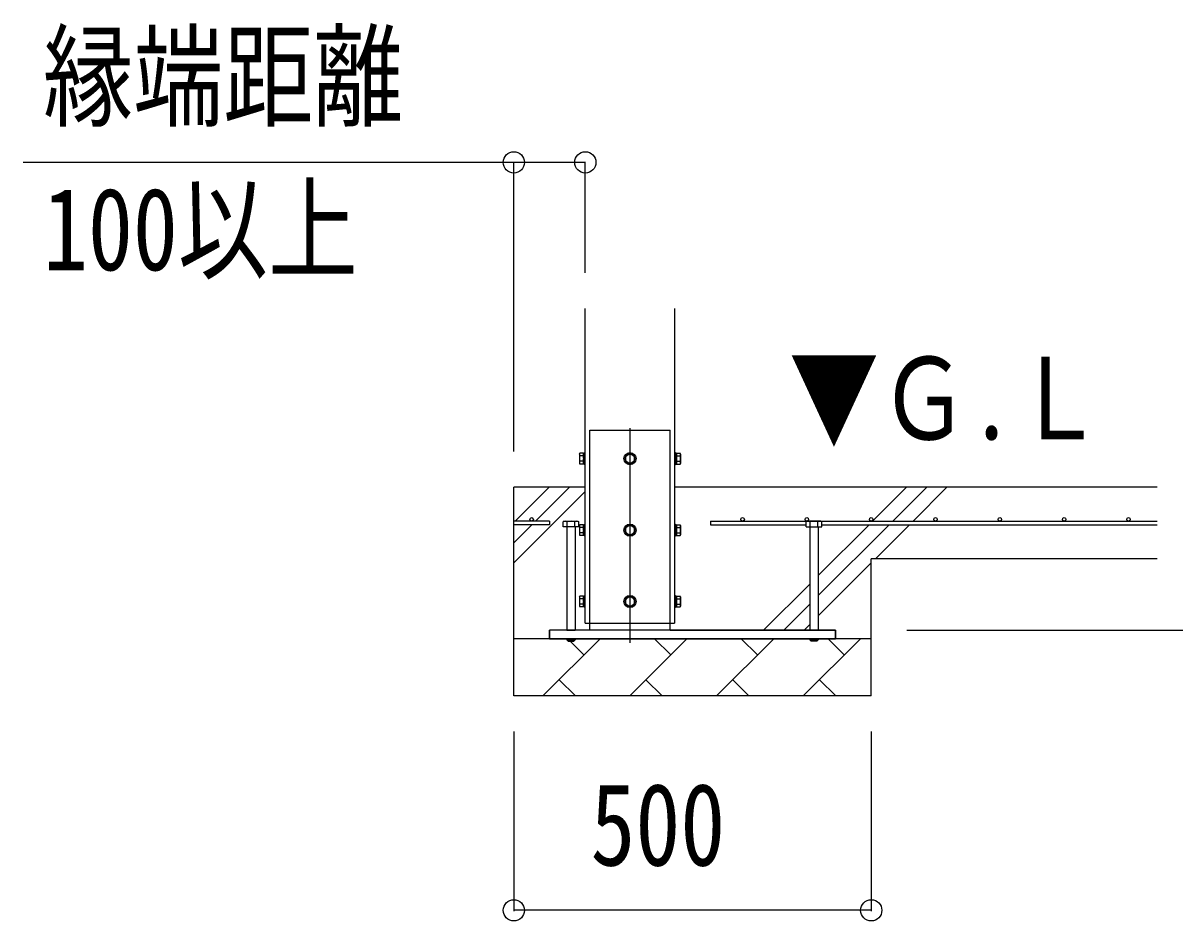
# Model space of a CAD drawing. Units: millimetres, scale not verified. Extents: x -14718 to 14718, y -10395 to 10395.
# Drawn here: x -1574 to 38, y -6502 to -5246 of the extents above; entities that cross this region are included whole.
import ezdxf
from ezdxf.enums import TextEntityAlignment as Align

# ---------------------------------------------------------------- set-up
doc = ezdxf.new("R2010")
doc.units = ezdxf.units.MM
doc.header["$LTSCALE"] = 40
for name, color, linetype in [('0-4_YKK_12', 2, 'Continuous'), ('0-5_YKK_13', 4, 'Continuous'), ('0-6_YKK_A1', 4, 'Continuous'), ('0-7_YKK_D', 6, 'Continuous')]:
    doc.layers.add(name, color=color, linetype=linetype)
doc.styles.add('ＭＳ ゴシック', font='')
doc.styles.get('ＭＳ ゴシック').set_extended_font_data('MS Gothic')

msp = doc.modelspace()

# ---------------------------------------------------------------- linework, layer by layer
at = {"layer": '0-4_YKK_12'}
msp.add_line((-724.93, -5813), (-724.93, -6113), dxfattribs=at)
at = {"layer": '0-5_YKK_13'}
for p, q in [((-780.93, -6085.5), (-780.93, -5815.5)), ((-780.93, -5815.5), (-668.93, -5815.5)), ((-668.93, -6085.5), (-668.93, -5815.5)), ((-795.63, -5849.01), (-795.05, -5848.01)), ((-795.63, -5849.01), (-795.63, -5862)), ((-790.13, -5848.01), (-795.05, -5848.01)), ((-790.13, -5848.01), (-790.13, -5863.01)), ((-788.53, -5848.46), (-790.13, -5848.46)), ((-790.13, -5855), (-790.13, -5848.46)), ((-788.53, -5855), (-788.53, -5848.46)), ((-661.33, -5848.45), (-659.73, -5848.45)), ((-661.33, -5855), (-661.33, -5848.45)), ((-659.73, -5847.99), (-654.81, -5847.99)), ((-659.73, -5847.99), (-659.73, -5863.01)), ((-659.73, -5855), (-659.73, -5848.45)), ((-654.23, -5849), (-654.81, -5847.99)), ((-654.23, -5849), (-654.23, -5862)), ((-795.63, -5862), (-795.05, -5863.01)), ((-790.13, -5851.75), (-795.05, -5851.75)), ((-790.13, -5859.25), (-795.05, -5859.25)), ((-790.13, -5863.01), (-795.05, -5863.01)), ((-790.13, -5855), (-788.53, -5855)), ((-790.13, -5856), (-788.53, -5856)), ((-790.13, -5862.55), (-790.13, -5856)), ((-790.13, -5862.55), (-788.53, -5862.55)), ((-788.53, -5862.55), (-788.53, -5856)), ((-659.73, -5855), (-661.33, -5855)), ((-659.73, -5856), (-661.33, -5856)), ((-661.33, -5862.55), (-661.33, -5856)), ((-659.73, -5862.55), (-661.33, -5862.55)), ((-659.73, -5851.75), (-654.81, -5851.75)), ((-659.73, -5862.55), (-659.73, -5856)), ((-659.73, -5859.25), (-654.81, -5859.25)), ((-659.73, -5863.01), (-654.81, -5863.01)), ((-654.23, -5862), (-654.81, -5863.01)), ((-816.93, -5943), (-818.4, -5943.85)), ((-816.93, -5943), (-797.93, -5943)), ((-812.92, -5951), (-812.92, -5943.85)), ((-801.95, -5951), (-801.95, -5943.85)), ((-797.93, -5943), (-796.46, -5943.85)), ((-796.46, -5951), (-796.46, -5943.85)), ((-476.93, -5943), (-478.4, -5943.85)), ((-478.4, -5951), (-478.4, -5943.85)), ((-457.93, -5943), (-476.93, -5943)), ((-472.92, -5951), (-472.92, -5943.85)), ((-461.95, -5951), (-461.95, -5943.85)), ((-457.93, -5943), (-456.46, -5943.85)), ((-813.43, -5951), (-813.43, -6095.5)), ((-801.43, -5951), (-801.43, -6095.5)), ((-795.63, -5949.01), (-795.05, -5948.01)), ((-795.63, -5949.01), (-795.63, -5962)), ((-795.63, -5962), (-795.05, -5963.01)), ((-790.13, -5948.01), (-795.05, -5948.01)), ((-790.13, -5951.75), (-795.05, -5951.75)), ((-790.13, -5959.25), (-795.05, -5959.25)), ((-790.13, -5963.01), (-795.05, -5963.01)), ((-790.13, -5948.01), (-790.13, -5963.01)), ((-788.53, -5948.46), (-790.13, -5948.46)), ((-790.13, -5955), (-790.13, -5948.46)), ((-790.13, -5955), (-788.53, -5955)), ((-790.13, -5956), (-788.53, -5956)), ((-790.13, -5962.55), (-790.13, -5956)), ((-790.13, -5962.55), (-788.53, -5962.55)), ((-788.53, -5955), (-788.53, -5948.46)), ((-788.53, -5962.55), (-788.53, -5956)), ((-661.33, -5948.45), (-659.73, -5948.45)), ((-661.33, -5955), (-661.33, -5948.45)), ((-659.73, -5955), (-661.33, -5955)), ((-659.73, -5956), (-661.33, -5956)), ((-661.33, -5962.55), (-661.33, -5956)), ((-659.73, -5962.55), (-661.33, -5962.55)), ((-659.73, -5947.99), (-654.81, -5947.99)), ((-659.73, -5947.99), (-659.73, -5963.01)), ((-659.73, -5955), (-659.73, -5948.45)), ((-659.73, -5951.75), (-654.81, -5951.75)), ((-659.73, -5962.55), (-659.73, -5956)), ((-659.73, -5959.25), (-654.81, -5959.25)), ((-659.73, -5963.01), (-654.81, -5963.01)), ((-654.23, -5949), (-654.81, -5947.99)), ((-654.23, -5962), (-654.81, -5963.01)), ((-654.23, -5949), (-654.23, -5962)), ((-473.43, -5951), (-473.43, -6095.5)), ((-461.43, -5951), (-461.43, -6095.5)), ((-795.63, -6049.01), (-795.05, -6048.01)), ((-795.63, -6049.01), (-795.63, -6062)), ((-790.13, -6048.01), (-795.05, -6048.01)), ((-790.13, -6051.75), (-795.05, -6051.75)), ((-790.13, -6059.25), (-795.05, -6059.25)), ((-790.13, -6048.01), (-790.13, -6063.01)), ((-788.53, -6048.46), (-790.13, -6048.46)), ((-790.13, -6055), (-790.13, -6048.46)), ((-790.13, -6055), (-788.53, -6055)), ((-790.13, -6056), (-788.53, -6056)), ((-790.13, -6062.55), (-790.13, -6056)), ((-788.53, -6055), (-788.53, -6048.46)), ((-788.53, -6062.55), (-788.53, -6056)), ((-661.33, -6048.45), (-659.73, -6048.45)), ((-661.33, -6055), (-661.33, -6048.45)), ((-659.73, -6055), (-661.33, -6055)), ((-659.73, -6056), (-661.33, -6056)), ((-661.33, -6062.55), (-661.33, -6056)), ((-659.73, -6047.99), (-654.81, -6047.99)), ((-659.73, -6047.99), (-659.73, -6063.01)), ((-659.73, -6055), (-659.73, -6048.45)), ((-659.73, -6051.75), (-654.81, -6051.75)), ((-659.73, -6062.55), (-659.73, -6056)), ((-659.73, -6059.25), (-654.81, -6059.25)), ((-654.23, -6049), (-654.81, -6047.99)), ((-654.23, -6049), (-654.23, -6062)), ((-795.63, -6062), (-795.05, -6063.01)), ((-790.13, -6063.01), (-795.05, -6063.01)), ((-790.13, -6062.55), (-788.53, -6062.55)), ((-659.73, -6062.55), (-661.33, -6062.55)), ((-659.73, -6063.01), (-654.81, -6063.01)), ((-654.23, -6062), (-654.81, -6063.01)), ((-780.93, -6095.5), (-780.93, -6085.5)), ((-668.93, -6095.5), (-668.93, -6085.5)), ((-437.43, -6095.5), (-837.43, -6095.5)), ((-837.43, -6107.5), (-837.43, -6095.5)), ((-837.43, -6107.5), (-437.43, -6107.5)), ((-813.43, -6095.5), (-801.43, -6095.5)), ((-461.43, -6095.5), (-473.43, -6095.5)), ((-437.43, -6107.5), (-437.43, -6095.5)), ((-813.43, -6109), (-801.43, -6109)), ((-461.43, -6109), (-473.43, -6109))]:
    msp.add_line(p, q, dxfattribs=at)
for points in [[(-787.43, -5847), (-788.53, -5847), (-788.53, -5864), (-787.43, -5864)], [(-662.43, -5847), (-661.33, -5847), (-661.33, -5864), (-662.43, -5864)], [(-796.46, -5951), (-818.4, -5951), (-818.4, -5943.85)], [(-787.43, -5947), (-788.53, -5947), (-788.53, -5964), (-787.43, -5964)], [(-662.43, -5947), (-661.33, -5947), (-661.33, -5964), (-662.43, -5964)], [(-478.4, -5951), (-456.46, -5951), (-456.46, -5943.85)], [(-787.43, -6047), (-788.53, -6047), (-788.53, -6064), (-787.43, -6064)], [(-662.43, -6047), (-661.33, -6047), (-661.33, -6064), (-662.43, -6064)], [(-813.43, -6107.5), (-813.43, -6109), (-811.43, -6111), (-803.43, -6111)], [(-801.43, -6107.5), (-801.43, -6109), (-803.43, -6111)], [(-473.43, -6107.5), (-473.43, -6109), (-471.43, -6111)], [(-461.43, -6107.5), (-461.43, -6109), (-463.43, -6111), (-471.43, -6111)]]:
    msp.add_lwpolyline(points, dxfattribs=at)
for points in [[(-724.93, -5847.99), (-731.43, -5851.75), (-731.43, -5859.25), (-724.93, -5863.01), (-718.43, -5859.25), (-718.43, -5851.75)], [(-724.93, -5947.99), (-731.43, -5951.75), (-731.43, -5959.25), (-724.93, -5963.01), (-718.43, -5959.25), (-718.43, -5951.75)], [(-724.93, -6047.99), (-731.43, -6051.75), (-731.43, -6059.25), (-724.93, -6063.01), (-718.43, -6059.25), (-718.43, -6051.75)]]:
    msp.add_lwpolyline(points, close=True, dxfattribs=at)
for centre, radius in [((-724.93, -5855.5), 8.5), ((-724.93, -5855.5), 6.5), ((-724.93, -5955.5), 8.5), ((-724.93, -5955.5), 6.5), ((-724.93, -6055.5), 8.5), ((-724.93, -6055.5), 6.5)]:
    msp.add_circle(centre, radius, dxfattribs=at)
for centre, radius, start, end in [((-792.33, -5849.88), 3.31, 145.51973, 214.48027), ((-724.93, -5855.5), 7.05, 97.21814, 142.78186), ((-724.93, -5855.5), 7.05, 37.21814, 82.78186), ((-657.55, -5849.87), 3.32, 325.61575, 34.38425), ((-783.21, -5855.5), 12.42, 162.41205, 197.58795), ((-792.31, -5861.13), 3.32, 145.61575, 214.38425), ((-724.93, -5855.5), 7.05, 157.21814, 202.78186), ((-724.93, -5855.5), 7.05, 217.21814, 262.78186), ((-724.93, -5855.5), 7.05, 277.21814, 322.78186), ((-724.93, -5855.5), 7.05, 337.21814, 22.78186), ((-666.65, -5855.5), 12.42, 342.41205, 17.58795), ((-657.55, -5861.13), 3.32, 325.61575, 34.38425), ((-815.66, -5947.86), 4.86, 55.61575, 124.38425), ((-807.43, -5961.15), 18.15, 72.41205, 107.58795), ((-799.2, -5947.86), 4.86, 55.61575, 124.38425), ((-475.66, -5947.86), 4.86, 55.61575, 124.38425), ((-467.43, -5961.15), 18.15, 72.41205, 107.58795), ((-459.2, -5947.86), 4.86, 55.61575, 124.38425), ((-792.33, -5949.88), 3.31, 145.51973, 214.48027), ((-783.21, -5955.5), 12.42, 162.41205, 197.58795), ((-792.31, -5961.13), 3.32, 145.61575, 214.38425), ((-724.93, -5955.5), 7.05, 157.21814, 202.78186), ((-724.93, -5955.5), 7.05, 97.21814, 142.78186), ((-724.93, -5955.5), 7.05, 217.21814, 262.78186), ((-724.93, -5955.5), 7.05, 37.21814, 82.78186), ((-724.93, -5955.5), 7.05, 277.21814, 322.78186), ((-724.93, -5955.5), 7.05, 337.21814, 22.78186), ((-657.55, -5949.87), 3.32, 325.61575, 34.38425), ((-666.65, -5955.5), 12.42, 342.41205, 17.58795), ((-657.55, -5961.13), 3.32, 325.61575, 34.38425), ((-792.33, -6049.88), 3.31, 145.51973, 214.48027), ((-783.21, -6055.5), 12.42, 162.41205, 197.58795), ((-792.31, -6061.13), 3.32, 145.61575, 214.38425), ((-724.93, -6055.5), 7.05, 157.21814, 202.78186), ((-724.93, -6055.5), 7.05, 97.21814, 142.78186), ((-724.93, -6055.5), 7.05, 217.21814, 262.78186), ((-724.93, -6055.5), 7.05, 37.21814, 82.78186), ((-724.93, -6055.5), 7.05, 277.21814, 322.78186), ((-724.93, -6055.5), 7.05, 337.21814, 22.78186), ((-657.55, -6049.87), 3.32, 325.61575, 34.38425), ((-666.65, -6055.5), 12.42, 342.41205, 17.58795), ((-657.55, -6061.13), 3.32, 325.61575, 34.38425)]:
    msp.add_arc(centre, radius, start, end, dxfattribs=at)
at = {"layer": '0-6_YKK_A1'}
for p, q in [((-787.43, -6085.5), (-787.43, -5645.5)), ((-662.43, -5645.5), (-662.43, -6085.5)), ((-787.43, -5895.5), (-887.43, -5895.5)), ((-887.43, -6187.5), (-887.43, -5895.5)), ((-885.5, -5943), (-838, -5895.5)), ((-857.22, -5943), (-809.72, -5895.5)), ((12.57, -5895.5), (-662.43, -5895.5)), ((-385.5, -5943), (-338, -5895.5)), ((-357.22, -5943), (-309.72, -5895.5)), ((-328.93, -5943), (-281.43, -5895.5)), ((-887.43, -6001.5), (-787.43, -5901.5)), ((-837.43, -5943), (-887.43, -5943)), ((-837.43, -5943), (-837.43, -5948)), ((-612.43, -5943), (12.57, -5943)), ((-612.43, -5943), (-612.43, -5948)), ((-887.43, -5973.21), (-862.22, -5948)), ((-837.43, -5948), (-887.43, -5948)), ((-612.43, -5948), (-478.4, -5948)), ((-461.43, -6047.21), (-362.22, -5948)), ((-461.43, -6018.93), (-390.5, -5948)), ((-456.46, -5948), (12.57, -5948)), ((-381.43, -5995.5), (-333.93, -5948)), ((-387.43, -6187.5), (-387.43, -5995.5)), ((12.57, -5995.5), (-387.43, -5995.5)), ((-461.43, -6075.5), (-387.43, -6001.5)), ((-538, -6095.5), (-473.43, -6030.93)), ((-509.72, -6095.5), (-473.43, -6059.21)), ((-787.43, -6085.5), (-662.43, -6085.5)), ((-481.43, -6095.5), (-473.43, -6087.5)), ((-387.43, -6107.5), (-887.43, -6107.5)), ((-846.69, -6187.5), (-766.69, -6107.5)), ((-725.27, -6187.5), (-645.27, -6107.5)), ((-667.93, -6130.16), (-690.6, -6107.5)), ((-668.93, -6095.5), (-437.43, -6095.5)), ((-603.85, -6187.5), (-523.85, -6107.5)), ((-546.51, -6130.16), (-569.17, -6107.5)), ((-482.43, -6187.5), (-402.43, -6107.5)), ((-425.09, -6130.16), (-447.75, -6107.5)), ((-437.43, -6095.5), (-437.43, -6107.5)), ((-789.36, -6130.16), (-808.52, -6111)), ((-824.03, -6164.84), (-801.37, -6187.5)), ((-702.61, -6164.84), (-679.95, -6187.5)), ((-581.19, -6164.84), (-558.53, -6187.5)), ((-459.77, -6164.84), (-437.11, -6187.5)), ((-387.43, -6187.5), (-887.43, -6187.5))]:
    msp.add_line(p, q, dxfattribs=at)
msp.add_lwpolyline([(-780.93, -6095.5), (-837.43, -6095.5), (-837.43, -6107.5)], dxfattribs=at)
for centre in [(-862.43, -5940.5), (-567.43, -5940.5), (-477.43, -5940.5), (-387.43, -5940.5), (-297.43, -5940.5), (-207.43, -5940.5), (-117.43, -5940.5), (-27.43, -5940.5)]:
    msp.add_circle(centre, 2.5, dxfattribs=at)
at = {"layer": '0-7_YKK_D'}
for p, q in [((-887.43, -5845.5), (-887.43, -5439.97)), ((-787.43, -5595.5), (-787.43, -5439.97)), ((-337.43, -6095.5), (613.57, -6095.5)), ((-887.43, -6237.5), (-887.43, -6488.5)), ((-387.43, -6237.5), (-387.43, -6488.5)), ((-387.43, -6487.5), (-887.43, -6487.5))]:
    msp.add_line(p, q, dxfattribs=at)
msp.add_lwpolyline([(-787.43, -5440.97), (-887.43, -5440.97), (-1574.13, -5440.97)], dxfattribs=at)
for centre in [(-887.43, -5440.97), (-787.43, -5440.97), (-887.43, -6487.5), (-387.43, -6487.5)]:
    msp.add_circle(centre, 14.88, dxfattribs=at)

# ---------------------------------------------------------------- texts
at = {"layer": '0-6_YKK_A1', "style": 'ＭＳ ゴシック', "width": 0.8}
msp.add_text('▼Ｇ.Ｌ', height=115.5, dxfattribs=at).set_placement((-502.56, -5863.25), align=Align.BOTTOM_LEFT)
at = {"layer": '0-7_YKK_D', "style": 'ＭＳ ゴシック', "width": 0.8}
for s, p in [('縁端距離', (-1546.13, -5412.97)), ('100以上', (-1546.13, -5626.47)), ('500', (-780.23, -6459.5))]:
    msp.add_text(s, height=115.5, dxfattribs=at).set_placement(p, align=Align.BOTTOM_LEFT)

doc.saveas('drawing.dxf')
